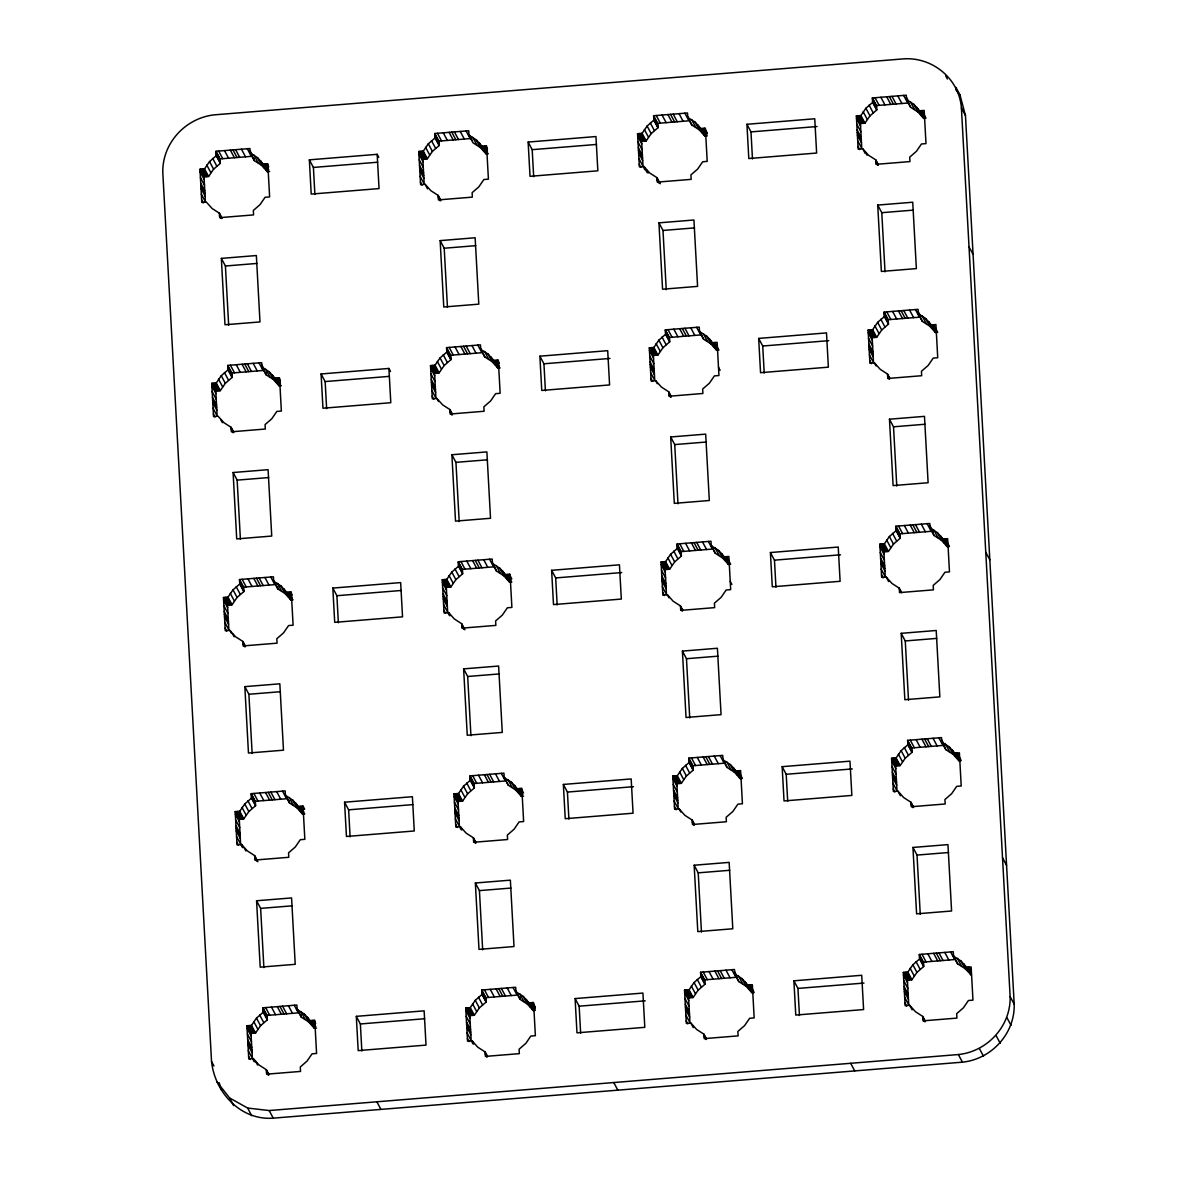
<?xml version="1.0" encoding="UTF-8"?>
<svg xmlns="http://www.w3.org/2000/svg" width="1177" height="1177" viewBox="0 0 1177 1177"><rect width="100%" height="100%" fill="white"/><g stroke="black" fill="none" stroke-linecap="round" stroke-linejoin="round"><path stroke-width="1.5" d="M216.98 1081.928L229.633 1097.994L247.656 1108.057L269.165 1110.544L958.358 1054.548C987.429 1051.561 1010.955 1026.05 1010.131 996.581L961.403 107.946C959.27 78.874 932.567 56.893 903.759 58.85L214.567 114.831C185.51 117.832 161.97 143.344 162.809 172.813L211.536 1061.448C214.788 1092.33 240.638 1120.666 273.241 1118.15L962.433 1062.169C991.49 1059.168 1015.03 1033.656 1014.191 1004.187L965.464 115.552L960.02 95.072L955.959 87.451M221.85 217.789L219.422 213.214L212.11 208.506L206.328 202.076L201.797 202.444L199.972 169.253L204.518 168.885L209.535 161.573L216.259 155.717L216.024 151.274L249.936 148.523L250.171 152.966L254.247 160.572L261.559 165.295L267.326 171.724L269.592 171.533M199.972 169.253L204.033 176.859L208.579 176.491L213.596 169.179L220.334 163.338L220.084 158.895L216.024 151.274M233.605 431.915L231.163 427.354L223.851 422.631L218.069 416.202L213.537 416.57L211.713 383.378L216.259 383.011L221.276 375.698L228 369.858L227.764 365.414L261.677 362.648L261.927 367.092L265.987 374.713L273.299 379.421L279.067 385.85L281.332 385.673M211.713 383.378L215.788 390.999L220.32 390.632L225.337 383.319L232.075 377.464L231.825 373.021L227.764 365.414M440.654 200.016L438.212 195.441L430.9 190.733L425.132 184.303L420.586 184.671L418.762 151.48L423.308 151.112L428.325 143.8L435.063 137.944L434.813 133.501L468.726 130.75L468.976 135.193L473.036 142.8L480.348 147.522L486.116 153.952L488.381 153.76M418.762 151.48L422.837 159.086L427.369 158.718L432.386 151.406L439.124 145.565L438.874 141.122L434.813 133.501M245.346 646.041L242.903 641.48L235.591 636.772L229.809 630.328L225.278 630.695L223.453 597.519L228 597.151L233.017 589.839L239.755 583.983L239.505 579.54L273.417 576.789L273.667 581.232L277.728 588.838L285.04 593.546L290.807 599.99L293.073 599.799M223.453 597.519L227.529 605.125L232.06 604.757L237.077 597.445L243.816 591.59L243.565 587.146L239.505 579.54M452.395 414.142L449.952 409.581L442.64 404.859L436.873 398.429L432.327 398.797L430.502 365.606L435.049 365.238L440.066 357.926L446.804 352.085L446.554 347.642L480.466 344.876L480.716 349.319L484.777 356.94L492.089 361.648L497.856 368.077L500.122 367.901M430.502 365.606L434.578 373.227L439.109 372.859L444.126 365.547L450.865 359.691L450.614 355.248L446.554 347.642M660.253 183.759L657.001 177.668L649.689 172.96L643.922 166.531L639.376 166.899L637.551 133.707L642.098 133.339L647.115 126.027L653.853 120.172L653.603 115.729L687.515 112.977L687.765 117.42L691.826 125.042L699.138 129.75L704.905 136.179L707.186 135.988L703.11 128.381M257.895 861.696L254.644 855.605L247.332 850.897L241.565 844.468L237.018 844.836L235.194 811.644L239.74 811.277L244.757 803.965L251.495 798.109L251.245 793.666L285.158 790.915L285.408 795.358L289.468 802.964L296.781 807.687L302.548 814.116L304.814 813.925M637.551 133.707L641.627 141.314L646.158 140.946L651.175 133.634L657.914 127.793L657.663 123.35L653.603 115.729M235.194 811.644L239.269 819.251L243.801 818.883L248.818 811.571L255.556 805.73L255.306 801.287L251.245 793.666M464.944 629.798L461.693 623.707L454.381 618.999L448.614 612.555L444.067 612.923L442.243 579.746L446.789 579.378L451.806 572.066L458.544 566.211L458.294 561.767L492.207 559.016L492.457 563.459L496.517 571.066L503.83 575.774L509.597 582.218L511.863 582.027M442.243 579.746L446.318 587.352L450.85 586.985L455.867 579.673L462.605 573.817L462.355 569.374L458.294 561.767M671.184 396.369L668.742 391.809L661.43 387.086L655.663 380.657L651.116 381.024L649.307 347.833L653.838 347.465L658.855 340.153L665.593 334.312L665.343 329.869L699.256 327.103L699.506 331.546L703.566 339.167L710.879 343.875L716.646 350.305L718.926 350.128L714.851 342.507M268.827 1074.307L266.385 1069.731L259.072 1065.023L253.305 1058.594L248.759 1058.962L246.935 1025.77L251.481 1025.402L256.498 1018.09L263.236 1012.249L262.986 1007.806L296.898 1005.04L297.148 1009.483L301.209 1017.105L308.521 1021.813L314.288 1028.242L316.554 1028.065M649.307 347.833L653.367 355.454L657.899 355.086L662.916 347.774L669.654 341.918L669.404 337.475L665.343 329.869M246.935 1025.77L251.01 1033.391L255.541 1033.009L260.558 1025.711L267.297 1019.856L267.047 1015.413L262.986 1007.806M878.233 164.471L875.791 159.895L868.479 155.187L862.712 148.758L858.165 149.126L856.356 115.934L860.887 115.567L865.904 108.255L872.643 102.399L872.392 97.956L906.305 95.205L906.555 99.648L910.615 107.269L917.928 111.977L923.695 118.406L925.975 118.215L921.9 110.609M475.876 842.408L473.434 837.833L466.121 833.125L460.354 826.695L455.808 827.063L453.984 793.872L458.53 793.504L463.547 786.192L470.285 780.336L470.035 775.893L503.947 773.142L504.197 777.585L508.258 785.191L515.57 789.914L521.337 796.343L523.618 796.152M856.356 115.934L860.416 123.541L864.948 123.173L869.98 115.861L876.703 110.02L876.468 105.577L872.392 97.956M453.984 793.872L458.059 801.478L462.59 801.11L467.607 793.798L474.346 787.957L474.096 783.514L470.035 775.893M682.925 610.495L680.483 605.934L673.17 601.226L667.403 594.782L662.857 595.165L661.047 561.973L665.579 561.606L670.596 554.293L677.334 548.438L677.084 543.995L710.996 541.243L711.246 545.687L715.307 553.293L722.619 558.001L728.386 564.445L730.667 564.254L726.592 556.647M661.047 561.973L665.108 569.58L669.639 569.212L674.656 561.9L681.395 556.044L681.145 551.601L677.084 543.995M889.974 378.597L887.532 374.036L880.219 369.313L874.452 362.884L869.906 363.252L868.096 330.06L872.628 329.692L877.645 322.38L884.383 316.539L884.133 312.096L918.045 309.345L918.295 313.773L922.356 321.395L929.668 326.103L935.435 332.532L937.716 332.355L933.641 324.734M487.616 1056.534L485.174 1051.958L477.862 1047.25L472.095 1040.821L467.549 1041.189L465.739 1007.998L470.27 1007.63L475.287 1000.318L482.026 994.477L481.776 990.034L515.688 987.268L515.938 991.711L519.999 999.332L527.311 1004.04L533.078 1010.469L535.358 1010.293L531.283 1002.672M868.096 330.06L872.157 337.681L876.688 337.313L881.72 330.001L888.444 324.146L888.208 319.703L884.133 312.096M465.739 1007.998L469.8 1015.619L474.331 1015.236L479.348 1007.939L486.086 1002.083L485.836 997.64L481.776 990.034M694.665 824.636L692.223 820.06L684.911 815.352L679.144 808.923L674.598 809.29L672.788 776.099L677.319 775.731L682.336 768.419L689.075 762.564L688.825 758.12L722.737 755.369L722.987 759.812L727.048 767.419L734.36 772.141L740.127 778.571L742.407 778.38L738.332 770.773M672.788 776.099L676.849 783.705L681.38 783.338L686.397 776.026L693.135 770.185L692.9 765.741L688.825 758.12M901.714 592.722L899.272 588.162L891.96 583.454L886.193 577.01L881.647 577.392L879.837 544.201L884.368 543.833L889.385 536.521L896.124 530.665L895.874 526.222L929.786 523.471L930.036 527.914L934.097 535.52L941.409 540.228L947.191 546.672L949.456 546.481L945.396 538.875M879.837 544.201L883.898 551.807L888.429 551.439L893.461 544.127L900.184 538.272L899.949 533.828L895.874 526.222M706.406 1038.761L703.964 1034.2L696.652 1029.478L690.884 1023.048L686.338 1023.416L684.528 990.225L689.06 989.857L694.077 982.545L700.815 976.704L700.565 972.261L734.477 969.495L734.728 973.938L738.788 981.559L746.1 986.267L751.868 992.697L754.148 992.52L750.073 984.899M684.528 990.225L688.589 997.846L693.121 997.478L698.152 990.166L704.876 984.31L704.64 979.867L700.565 972.261M913.455 806.863L911.013 802.287L903.701 797.579L897.933 791.15L893.387 791.518L891.577 758.326L896.109 757.959L901.126 750.646L907.864 744.791L907.614 740.348L941.526 737.596L941.777 742.04L945.837 749.646L953.149 754.369L958.931 760.798L961.197 760.607L957.136 753M891.577 758.326L895.638 765.933L900.17 765.565L905.201 758.253L911.925 752.412L911.689 747.969L907.614 740.348M925.196 1020.989L922.753 1016.428L915.441 1011.705L909.674 1005.276L905.128 1005.644L903.318 972.452L907.85 972.084L912.866 964.772L919.605 958.931L919.355 954.488L953.267 951.722L953.517 956.165L957.578 963.786L964.89 968.494L971.378 974.865L967.317 967.259M903.318 972.452L907.379 980.073L911.925 979.705L916.942 972.393L923.665 966.538L923.43 962.095L919.355 954.488M220.084 158.895L251.348 156.35L247.288 148.743M438.874 141.122L470.138 138.577L466.077 130.971M657.663 123.35L688.928 120.804L684.867 113.198M876.468 105.577L907.717 103.032L903.656 95.425M377.17 154.319L379.053 188.585L311.214 194.087L309.345 159.837L377.17 154.319L378.788 157.365M528.135 142.064L595.959 136.547L597.842 170.812L530.018 176.315L528.135 142.064L532.195 149.67L533.681 176.712M746.924 124.291L814.749 118.774L816.632 153.039L748.807 158.542L746.924 124.291L750.985 131.898L752.471 158.939M250.171 152.966L257.483 157.674L263.265 164.118L267.797 163.75L269.621 196.927L265.075 197.295L260.058 204.607L253.335 210.462L253.57 214.905L219.658 217.657L219.422 213.214M468.976 135.193L476.288 139.901L482.055 146.345L486.587 145.977L488.411 179.154L483.879 179.522L478.848 186.834L472.124 192.69L472.36 197.133L438.447 199.884L438.212 195.441M687.765 117.42L695.077 122.128L700.845 128.573L705.391 128.205L707.2 161.381L702.669 161.764L697.652 169.061L690.914 174.917L691.164 179.36L657.252 182.111L657.001 177.668M906.555 99.648L913.867 104.356L919.634 110.8L924.18 110.432L925.99 143.609L921.459 143.991L916.442 151.289L909.703 157.144L909.953 161.587L876.041 164.339L875.791 159.895M309.345 159.837L313.406 167.443L377.655 162.22M532.195 149.67L596.459 144.447M750.985 131.898L817.029 126.527M221.35 258.396L256.351 255.541L259.985 321.924L224.984 324.764L221.35 258.396L225.41 266.002L228.662 325.205M440.139 240.623L475.14 237.769L478.789 304.152L443.773 306.991L440.139 240.623L444.2 248.229L447.451 307.432M658.929 222.85L693.93 219.996L697.578 286.379L662.563 289.218L658.929 222.85L662.989 230.457L666.241 289.66M877.718 205.078L912.734 202.223L916.368 268.606L881.367 271.446L877.718 205.078L881.779 212.684L885.03 271.887M225.41 266.002L256.91 263.442M444.2 248.229L475.714 245.669M662.989 230.457L694.504 227.897M881.779 212.684L913.293 210.124M231.825 373.021L263.089 370.475L259.028 362.869M450.614 355.248L481.879 352.703L477.818 345.096M669.404 337.475L700.668 334.93L696.607 327.324M888.208 319.703L919.472 317.172L915.397 309.551M388.91 368.445L390.793 402.711L322.969 408.228L321.086 373.962L388.91 368.445L390.529 371.491M539.875 356.19L607.7 350.672L609.583 384.938L541.758 390.455L539.875 356.19L543.936 363.796L545.422 390.852M758.665 338.417L826.489 332.9L828.373 367.165L760.548 372.682L758.665 338.417L762.725 346.023L764.211 373.08M261.927 367.092L269.224 371.814L275.006 378.244L279.537 377.876L281.362 411.067L276.83 411.435L271.799 418.747L265.075 424.588L265.311 429.031L231.398 431.797L231.163 427.354M480.716 349.319L488.028 354.042L493.796 360.471L498.327 360.103L500.151 393.295L495.62 393.662L490.603 400.974L483.865 406.815L484.1 411.259L450.188 414.024L449.952 409.581M699.506 331.546L706.818 336.269L712.585 342.698L717.131 342.33L718.941 375.522L714.41 375.89L709.393 383.202L702.654 389.043L702.904 393.486L668.992 396.252L668.742 391.809M918.295 313.773L925.608 318.496L931.375 324.926L935.921 324.558L937.731 357.749L933.199 358.117L928.182 365.429L921.444 371.27L921.694 375.713L887.782 378.479L887.532 374.036M321.086 373.962L325.146 381.569L389.41 376.36M543.936 363.796L609.98 358.441M762.725 346.023L828.77 340.668M233.09 472.521L268.091 469.682L271.74 536.05L236.724 538.904L233.09 472.521L237.151 480.128L240.402 539.331M451.88 454.749L486.881 451.909L490.529 518.277L455.514 521.131L451.88 454.749L455.94 462.355L459.192 521.558M670.669 436.976L705.67 434.136L709.319 500.505L674.303 503.359L670.669 436.976L674.73 444.582L677.981 503.785M889.459 419.203L924.475 416.364L928.109 482.732L893.108 485.586L889.459 419.203L893.52 426.81L896.771 486.013M237.151 480.128L268.65 477.568M455.94 462.355L487.455 459.795M674.73 444.582L706.244 442.022M893.52 426.81L925.034 424.25M243.565 587.146L274.829 584.616L270.769 576.995M462.355 569.374L493.619 566.843L489.558 559.222M681.145 551.601L712.409 549.07L708.348 541.449M899.949 533.828L931.213 531.298L927.138 523.677M332.826 588.088L400.651 582.586L402.534 616.836L334.709 622.353L332.826 588.088L336.887 595.709L338.373 622.751M551.616 570.315L619.44 564.813L621.324 599.064L553.499 604.581L551.616 570.315L555.676 577.936L557.162 604.978M770.405 552.543L838.23 547.04L840.113 581.291L772.289 586.808L770.405 552.543L774.466 560.164L775.952 587.205M273.667 581.232L280.965 585.94L286.747 592.369L291.278 592.002L293.102 625.193L288.571 625.561L283.539 632.873L276.816 638.728L277.051 643.172L243.139 645.923L242.903 641.48M492.457 563.459L499.769 568.167L505.536 574.597L510.068 574.229L511.892 607.42L507.361 607.788L502.344 615.1L495.605 620.956L495.855 625.399L461.928 628.15L461.693 623.707M711.246 545.687L718.558 550.395L724.326 556.824L728.872 556.456L730.682 589.648L726.15 590.015L721.133 597.327L714.395 603.183L714.645 607.626L680.733 610.377L680.483 605.934M930.036 527.914L937.348 532.622L943.115 539.051L947.662 538.683L949.471 571.875L944.94 572.243L939.923 579.555L933.184 585.41L933.435 589.854L899.522 592.605L899.272 588.162M336.887 595.709L401.151 590.486M555.676 577.936L621.721 572.566M774.466 560.164L840.51 554.794M244.831 686.647L279.832 683.808L283.48 750.19L248.465 753.03L244.831 686.647L248.891 694.268L252.143 753.471M463.62 668.874L498.621 666.035L502.27 732.418L467.254 735.257L463.62 668.874L467.681 676.495L470.932 735.699M682.41 651.102L717.411 648.262L721.06 714.645L686.044 717.484L682.41 651.102L686.471 658.723L689.722 717.926M901.199 633.329L936.215 630.489L939.849 696.872L904.848 699.712L901.199 633.329L905.26 640.95L908.512 700.153M248.891 694.268L280.406 691.708M467.681 676.495L499.195 673.935M686.471 658.723L717.985 656.163M905.26 640.95L936.774 638.39M255.306 801.287L286.57 798.742L282.509 791.135M474.096 783.514L505.36 780.969L501.299 773.363M692.9 765.741L724.149 763.196L720.089 755.59M911.689 747.969L942.954 745.424L938.878 737.817M344.567 802.214L412.391 796.711L414.275 830.977L346.45 836.479L344.567 802.214L348.627 809.835L350.113 836.876M563.356 784.441L631.181 778.939L633.064 813.204L565.24 818.706L563.356 784.441L567.417 792.062L568.903 819.104M782.146 766.683L849.971 761.166L851.854 795.431L784.029 800.934L782.146 766.683L786.207 774.289L787.693 801.331M285.408 795.358L292.72 800.066L298.487 806.495L303.019 806.127L304.652 809.173M504.197 777.585L511.509 782.293L517.277 788.722L521.823 788.355L523.633 821.546L519.101 821.914L514.084 829.226L507.346 835.082L507.596 839.525L473.684 842.276L473.434 837.833M722.987 759.812L730.299 764.52L736.066 770.95L740.613 770.582L742.422 803.773L737.891 804.141L732.874 811.453L726.135 817.309L726.386 821.752L692.473 824.503L692.223 820.06M941.777 742.04L949.089 746.748L954.856 753.177L959.402 752.809L961.212 786.001L956.68 786.368L951.663 793.681L944.925 799.536L945.175 803.979L911.263 806.731L911.013 802.287M348.627 809.835L412.892 804.612M567.417 792.062L633.461 786.692M786.207 774.289L852.251 768.919M256.571 900.773L291.572 897.933L295.221 964.316L260.205 967.156L256.571 900.773L260.632 908.394L263.883 967.597M475.361 883L510.362 880.161L514.011 946.543L478.995 949.383L475.361 883L479.422 890.621L482.673 949.824M694.15 865.227L729.152 862.388L732.8 928.771L697.799 931.61L694.15 865.227L698.211 872.848L701.463 932.052M912.94 847.455L947.956 844.615L951.59 910.998L916.589 913.838L912.94 847.455L917.015 855.076L920.252 914.279M260.632 908.394L292.146 905.834M479.422 890.621L510.936 888.061M698.211 872.848L729.725 870.289M917.015 855.076L948.515 852.516M267.047 1015.413L298.311 1012.867L294.25 1005.261M485.836 997.64L517.1 995.095L513.04 987.488M704.64 979.867L735.905 977.322L731.829 969.716M923.43 962.095L954.694 959.549L950.619 951.943M356.307 1016.354L424.132 1010.837L426.015 1045.102L358.191 1050.605L356.307 1016.354L360.368 1023.961L361.854 1051.017M575.097 998.582L642.922 993.064L644.805 1027.33L576.98 1032.832L575.097 998.582L579.158 1006.188L580.644 1033.244M793.886 980.809L861.711 975.292L863.594 1009.557L795.77 1015.06L793.886 980.809L797.947 988.415L799.433 1015.471M297.148 1009.483L304.46 1014.191L310.228 1020.636L314.759 1020.268L316.584 1053.459L312.052 1053.827L307.02 1061.139L300.297 1066.98L300.532 1071.423L266.62 1074.174L266.385 1069.731M515.938 991.711L523.25 996.419L529.017 1002.863L533.564 1002.495L535.373 1035.686L530.842 1036.054L525.825 1043.366L519.086 1049.207L519.337 1053.65L485.424 1056.402L485.174 1051.958M734.728 973.938L742.04 978.646L747.807 985.09L752.353 984.722L754.163 1017.914L749.631 1018.282L744.614 1025.594L737.876 1031.435L738.126 1035.878L704.214 1038.629L703.964 1034.2M953.517 956.165L960.829 960.873L966.597 967.317L971.143 966.95L972.967 1000.141L968.421 1000.509L963.404 1007.821L956.666 1013.662L956.916 1018.105L923.003 1020.856L922.753 1016.428M360.368 1023.961L424.632 1018.738M579.158 1006.188L645.202 1000.833M797.947 988.415L863.992 983.06M955.798 89.717L960.02 95.072M945.734 75.961L947.367 79.006M961.403 107.946L965.464 115.552M920.34 110.741L924.416 118.347M919.634 110.8L923.695 118.406M916.971 107.387L921.032 114.993M913.867 104.356L917.928 111.977M910.38 101.766L914.441 109.387M906.437 97.426L908.056 100.472M906.511 98.956L910.615 107.269M897.83 95.896L901.891 103.502M892.004 96.367L896.065 103.988M889.356 96.588L893.417 104.194M969.009 246.787L973.07 254.409M886.708 96.794L890.768 104.415M880.882 97.279L884.942 104.885M875.041 97.75L879.116 105.356M872.437 98.662L876.497 106.268M872.525 100.177L876.585 107.798M872.598 101.708L876.674 109.329M872.643 102.399L876.703 110.02M869.082 105.121L873.143 112.742M865.904 108.255L869.98 115.861M863.168 111.756L867.228 119.363M860.887 115.567L864.948 123.173M860.181 115.626L864.242 123.232M858.621 115.743L862.682 123.364M857.062 115.876L861.123 123.482M856.488 118.524L860.564 126.145M856.812 124.232L860.873 131.839M875.835 160.602L878.263 165.163M875.909 162.117L877.542 165.163M857.121 129.941L861.181 137.547M857.253 132.53L861.329 140.137M857.4 135.12L861.461 142.741M865.375 152.171L867.008 155.217M862.712 148.758L865.154 153.319M857.709 140.828L861.785 148.434L860.416 123.541M858.033 146.536L859.651 149.582M932.081 324.867L936.156 332.473M931.375 324.926L935.435 332.532M928.712 321.512L932.772 329.119M925.608 318.496L929.668 326.103M922.121 315.907L926.181 323.513M918.178 311.552L919.796 314.597M918.251 313.082L922.356 321.395M909.571 310.022L913.632 317.643M903.745 310.493L907.805 318.114M901.096 310.713L905.157 318.334M898.448 310.934L902.509 318.54M892.622 311.405L896.683 319.011M886.781 311.876L890.857 319.482M884.177 312.788L888.238 320.394M884.265 314.318L888.326 321.924M884.339 315.833L888.414 323.454M884.383 316.539L888.444 324.146M880.823 319.261L884.883 326.868M877.645 322.38L881.72 330.001M874.908 325.882L878.969 333.488M872.628 329.692L876.688 337.313M871.922 329.751L875.982 337.372M870.362 329.884L874.423 337.49M868.803 330.001L872.863 337.622M985.767 552.263L989.828 559.869M868.229 332.664L872.304 340.271M868.552 338.358L872.613 345.979M887.576 374.727L889.194 377.773M887.649 376.257L889.282 379.303M868.861 344.067L872.922 351.673M869.009 346.656L873.069 354.277M869.141 349.26L873.202 356.866M874.452 362.884L876.071 365.929M869.45 354.954L873.525 362.575L872.157 337.681M869.774 360.662L871.392 363.708M943.822 538.992L947.897 546.614M943.115 539.051L947.191 546.672M940.452 535.638L944.513 543.259M937.348 532.622L941.409 540.228M933.861 530.033L937.922 537.639M929.918 525.692L933.17 531.783M929.992 527.222L934.097 535.52M921.311 524.162L925.372 531.769M704.67 128.249L707.112 132.824M705.523 130.794L707.156 133.84M915.485 524.633L919.546 532.239M701.551 128.514L705.611 136.12M912.837 524.839L916.898 532.46M700.845 128.573L704.905 136.179M698.167 125.159L702.242 132.766M695.077 122.128L699.138 129.75M910.189 525.06L914.249 532.666M691.59 119.539L695.651 127.16M687.721 116.729L691.826 125.042M904.363 525.53L908.423 533.152M679.041 113.669L683.101 121.275M898.522 526.001L902.597 533.622M895.918 526.913L899.978 534.535M896.006 528.444L900.067 536.05M896.08 529.974L900.155 537.58M896.124 530.665L900.184 538.272M673.215 114.14L677.275 121.761M670.566 114.36L674.627 121.967M892.563 533.387L896.624 540.993M667.918 114.566L671.979 122.187M889.385 536.521L893.461 544.127M662.077 115.052L666.153 122.658M886.649 540.008L890.709 547.629M656.251 115.523L660.312 123.129M884.368 543.833L888.429 551.439M883.662 543.877L887.723 551.498M882.103 544.009L886.163 551.616M653.647 116.435L657.708 124.041M653.721 117.95L657.796 125.571M653.809 119.48L657.869 127.101M880.543 544.142L884.604 551.748M653.853 120.172L657.914 127.793M879.969 546.79L884.045 554.396M880.293 552.499L884.354 560.105M650.293 122.894L654.353 130.515M899.316 588.853L900.935 591.899M880.602 558.192L884.663 565.813M880.749 560.796L884.81 568.403M880.882 563.386L884.942 570.992M647.115 126.027L651.175 133.634M886.193 577.01L888.635 581.585M881.19 569.094L885.266 576.701L883.898 551.807M644.378 129.529L648.439 137.135M881.514 574.788L883.133 577.833M642.098 133.339L646.158 140.946M641.391 133.398L645.452 141.005M639.832 133.516L643.893 141.137M638.272 133.648L642.333 141.255M637.699 136.297L641.759 143.918M638.008 142.005L642.083 149.611M657.046 178.374L659.473 182.935M657.119 179.89L658.752 182.935M638.331 147.714L642.392 155.32M638.464 150.303L642.539 157.909M638.611 152.892L642.671 160.513M646.585 169.944L648.218 172.99M643.922 166.531L647.173 172.622M638.92 158.601L642.995 166.207L641.627 141.314M643.201 166.59L644.834 169.635M955.562 753.133L959.638 760.739M954.856 753.177L958.931 760.798M952.193 749.764L956.254 757.385M639.243 164.309L640.862 167.355M949.089 746.748L953.149 754.369M945.602 744.158L949.662 751.779M941.659 739.818L944.91 745.909M941.732 741.348L945.837 749.646M1002.51 857.724L1006.57 865.345M933.052 738.288L937.113 745.894M927.226 738.759L931.287 746.365M713.291 342.639L717.367 350.246M924.578 738.979L928.638 746.586M712.585 342.698L716.646 350.305M709.922 339.285L713.983 346.891M706.818 336.269L710.879 343.875M921.929 739.185L925.99 746.807M703.331 333.68L707.392 341.286M699.462 330.855L703.566 339.167M718.485 367.224L720.118 370.269M916.103 739.671L920.164 747.277M690.781 327.795L694.842 335.416M910.262 740.142L914.338 747.748M907.658 741.054L911.719 748.66M907.747 742.569L911.807 750.19M907.82 744.099L911.895 751.706M907.864 744.791L911.925 752.412M684.955 328.265L689.016 335.886M682.307 328.486L686.368 336.092M904.304 747.513L908.364 755.134M679.659 328.707L683.719 336.313M901.126 750.646L905.201 758.253M673.818 329.177L677.893 336.784M898.389 754.148L902.45 761.754M667.992 329.648L672.067 337.255M896.109 757.959L900.17 765.565M895.403 758.017L899.463 765.624M665.388 330.56L669.448 338.167M893.843 758.135L897.904 765.756M665.461 332.091L669.536 339.697M665.549 333.606L669.61 341.227M892.284 758.268L896.344 765.874M665.593 334.312L669.654 341.918M891.71 760.916L895.785 768.537M892.034 766.624L896.094 774.231M911.057 802.979L913.499 807.554M662.033 337.034L666.094 344.64M911.145 804.509L912.763 807.554M892.343 772.333L896.403 779.939M892.49 774.922L896.55 782.528M1010.131 996.581L1014.191 1004.187M892.622 777.511L896.697 785.118M658.855 340.153L662.916 347.774M897.933 791.15L900.376 795.711M892.946 783.22L897.006 790.826L895.638 765.933M656.119 343.655L660.179 351.261M893.255 788.928L894.873 791.974M653.838 347.465L657.899 355.086M653.132 347.524L657.193 355.145M651.572 347.656L655.633 355.263M650.013 347.774L654.074 355.395M1006.968 1017.767L1011.028 1025.373M649.439 350.437L653.5 358.043M649.748 356.131L653.823 363.752M668.786 392.5L671.214 397.061M668.86 394.03L670.493 397.076M650.072 361.839L654.132 369.446M650.204 364.429L654.28 372.05M650.351 367.033L654.412 374.639M655.663 380.657L657.281 383.702M968.877 967.126L971.305 971.702M650.66 372.726L654.736 380.348L653.367 355.454M966.597 967.317L970.672 974.924M963.934 963.904L967.994 971.511M650.984 378.435L652.602 381.48M960.829 960.873L964.89 968.494M957.342 958.284L961.403 965.905M953.473 955.474L957.578 963.786M996.183 1035.731L1000.244 1043.337M944.793 952.414L948.853 960.035M938.966 952.884L943.027 960.506M725.032 556.765L729.107 564.386M936.318 953.105L940.379 960.712M724.326 556.824L728.386 564.445M721.663 553.411L725.723 561.032M718.558 550.395L722.619 558.001M933.67 953.326L937.731 960.932M715.072 547.805L719.132 555.412M711.202 544.995L715.307 553.293M730.226 581.35L731.859 584.395M979.426 1048.619L983.486 1056.225M927.844 953.797L931.904 961.403M702.522 541.935L706.583 549.541M922.018 954.267L926.078 961.874M919.399 955.18L923.459 962.786M919.487 956.71L923.548 964.316M485.88 146.022L487.513 149.067M919.561 958.225L923.636 965.846M919.605 958.931L923.665 966.538M696.696 542.406L700.756 550.012M484.321 146.154L487.572 152.245M482.761 146.286L486.822 153.893M694.047 542.612L698.108 550.233M482.055 146.345L486.116 153.952M479.377 142.932L483.453 150.538M916.044 961.638L920.105 969.259M476.288 139.901L480.348 147.522M691.399 542.832L695.46 550.439M472.801 137.312L476.862 144.933M912.866 964.772L916.942 972.393M468.932 134.502L472.183 140.593M685.558 543.303L689.634 550.924M958.358 1054.548L962.433 1062.169M910.13 968.274L914.191 975.88M460.251 131.441L464.312 139.048M679.732 543.774L683.808 551.395M907.85 972.084L911.925 979.705M907.143 972.143L911.204 979.75M677.128 544.686L681.189 552.307M905.584 972.276L909.644 979.882M677.216 546.216L681.277 553.823M677.29 547.746L681.351 555.353M904.024 972.393L908.085 980.014M677.334 548.438L681.395 556.044M454.425 131.912L458.486 139.533M903.45 975.042L907.526 982.663M451.777 132.133L455.837 139.739M903.774 980.75L907.835 988.371M922.797 1017.119L925.24 1021.68M673.774 551.16L677.834 558.766M922.886 1018.635L924.504 1021.68M449.114 132.339L453.189 139.96M904.083 986.458L908.144 994.065M904.23 989.048L908.291 996.669M904.363 991.637L908.438 999.258M670.596 554.293L674.656 561.9M909.674 1005.276L912.116 1009.837M443.288 132.824L447.363 140.431M904.686 997.346L908.747 1004.967L907.379 980.073M667.859 557.78L671.92 565.401M904.995 1003.054L906.614 1006.1M437.461 133.295L441.522 140.902M665.579 561.606L669.639 569.212M664.873 561.65L668.933 569.271M434.857 134.207L438.918 141.814M663.313 561.782L667.374 569.388M434.931 135.723L439.006 143.344M435.019 137.253L439.08 144.874M661.754 561.915L665.814 569.521M435.063 137.944L439.124 145.565M661.18 564.563L665.24 572.169M661.489 570.271L665.564 577.878M680.527 606.626L682.145 609.671M431.503 140.666L435.564 148.287M680.6 608.156L682.233 611.201M661.812 575.965L665.873 583.586M661.945 578.569L666.02 586.175M662.092 581.158L666.153 588.765M428.325 143.8L432.386 151.406M667.403 594.782L669.022 597.828M662.401 586.867L666.476 594.473L665.108 569.58M425.574 147.302L429.649 154.908M662.725 592.561L664.343 595.606M423.308 151.112L427.369 158.718M422.602 151.171L426.662 158.777M421.042 151.289L425.103 158.91M419.483 151.421L423.543 159.027M418.909 154.069L422.97 161.69M419.218 159.778L423.293 167.384M438.241 196.132L440.684 200.708M438.33 197.662L439.963 200.708M419.542 165.486L423.602 173.093M419.674 168.076L423.735 175.682M419.821 170.665L423.882 178.286M425.132 184.303L427.56 188.864M420.13 176.373L424.191 183.98L422.837 159.086M736.773 770.906L740.848 778.512M736.066 770.95L740.127 778.571M733.403 767.536L737.464 775.157M420.439 182.082L422.072 185.127M730.299 764.52L734.36 772.141M726.812 761.931L730.873 769.552M722.943 759.121L727.048 767.419M714.262 756.061L718.323 763.667M497.621 360.162L499.254 363.207M708.436 756.531L712.497 764.138M496.061 360.28L499.313 366.371M494.502 360.412L498.562 368.018M705.788 756.752L709.849 764.359M493.796 360.471L497.856 368.077M491.118 357.058L495.193 364.664M488.028 354.042L492.089 361.648M703.14 756.958L707.2 764.579M484.541 351.452L488.602 359.059M480.672 348.627L484.777 356.94M697.314 757.444L701.374 765.05M471.992 345.567L476.052 353.188M691.473 757.914L695.548 765.521M688.869 758.812L692.929 766.433M688.957 760.342L693.018 767.963M850.677 1063.302L854.737 1070.908M689.031 761.872L693.091 769.478M689.075 762.564L693.135 770.185M466.166 346.038L470.226 353.659M463.517 346.259L467.578 353.865M685.514 765.285L689.575 772.906M460.854 346.479L464.93 354.086M682.336 768.419L686.397 776.026M455.028 346.95L459.104 354.557M679.6 771.921L683.66 779.527M449.202 347.421L453.263 355.027M677.319 775.731L681.38 783.338M676.613 775.79L680.674 783.396M446.598 348.333L450.659 355.94M675.054 775.908L679.114 783.529M446.672 349.863L450.747 357.47M446.76 351.379L450.82 359M673.494 776.04L677.555 783.647M446.804 352.085L450.865 359.691M672.92 778.688L676.996 786.31M673.244 784.397L677.305 792.003M692.267 820.752L693.886 823.797M443.243 354.807L447.304 362.413M692.341 822.282L693.974 825.327M673.553 790.105L677.614 797.712M673.685 792.695L677.761 800.301M673.832 795.284L677.893 802.891M440.066 357.926L444.126 365.547M679.144 808.923L680.762 811.968M674.141 800.993L678.217 808.599L676.849 783.705M437.329 361.427L441.39 369.034M674.465 806.701L676.084 809.747M435.049 365.238L439.109 372.859M434.342 365.297L438.403 372.918M432.783 365.429L436.844 373.035M431.223 365.547L435.284 373.168M430.65 368.21L434.71 375.816M430.959 373.903L435.034 381.525M449.982 410.273L452.424 414.834M450.07 411.803L451.703 414.848M431.282 379.612L435.343 387.218M431.415 382.201L435.475 389.822M431.562 384.791L435.622 392.412M436.873 398.429L438.491 401.475M431.871 390.499L435.931 398.12L434.578 373.227M748.513 985.031L752.589 992.638M747.807 985.09L751.868 992.697M745.144 981.677L749.205 989.283M432.18 396.208L433.813 399.253M742.04 978.646L746.1 986.267M738.553 976.057L742.613 983.678M734.61 971.716L736.228 974.762M734.683 973.247L738.788 981.559M726.003 970.186L730.064 977.807M509.361 574.288L511.804 578.849M720.177 970.657L724.238 978.278M507.802 574.42L511.053 580.511M506.242 574.538L510.303 582.159M717.529 970.878L721.589 978.484M505.536 574.597L509.597 582.218M502.859 571.183L506.934 578.804M499.769 568.167L503.83 575.774M714.88 971.099L718.941 978.705M496.282 565.578L500.343 573.184M492.413 562.768L496.517 571.066M709.054 971.569L713.115 979.176M483.732 559.708L487.793 567.314M703.213 972.04L707.289 979.647M700.609 972.952L704.67 980.559M700.698 974.482L704.758 982.089M267.091 163.794L268.724 166.84M700.771 975.998L704.846 983.619M700.815 976.704L704.876 984.31M477.906 560.178L481.967 567.785M265.531 163.927L268.783 170.018M263.972 164.059L268.032 171.665M475.258 560.384L479.319 568.005M263.265 164.118L267.326 171.724M260.588 160.705L264.648 168.311M697.255 979.411L701.315 987.032M257.483 157.674L261.559 165.295M472.61 560.605L476.67 568.211M253.997 155.084L258.072 162.706M250.054 150.744L251.687 153.79M694.077 982.545L698.152 990.166M250.142 152.274L254.203 159.881M466.769 561.076L470.844 568.697M691.34 986.046L695.401 993.653M241.462 149.214L245.522 156.821M460.943 561.547L465.003 569.168M689.06 989.857L693.121 997.478M688.354 989.916L692.414 997.522M458.339 562.459L462.399 570.08M686.794 990.048L690.855 997.655M458.412 563.989L462.487 571.595M458.5 565.519L462.561 573.125M685.235 990.166L689.295 997.787M458.544 566.211L462.605 573.817M235.621 149.685L239.696 157.306M684.661 992.814L688.736 1000.435M232.972 149.906L237.048 157.512M684.985 998.523L689.045 1006.144M704.008 1034.892L706.435 1039.453M454.984 568.932L459.045 576.539M704.081 1036.407L705.714 1039.453M230.324 150.112L234.4 157.733M685.294 1004.231L689.354 1011.837M685.426 1006.821L689.501 1014.442M685.573 1009.41L689.634 1017.031M451.806 572.066L455.867 579.673M690.884 1023.048L693.327 1027.609M224.498 150.597L228.559 158.204M685.882 1015.118L689.957 1022.739L688.589 997.846M449.07 575.553L453.13 583.174M686.206 1020.827L687.824 1023.872M218.672 151.068L222.733 158.674M446.789 579.378L450.85 586.985M446.083 579.422L450.144 587.043M216.053 151.98L220.128 159.586M444.523 579.555L448.584 587.161M216.141 153.496L220.202 161.117M216.23 155.026L220.29 162.647M442.964 579.687L447.025 587.294M216.259 155.717L220.334 163.338M442.39 582.335L446.451 589.942M442.699 588.044L446.774 595.65M461.737 624.398L464.165 628.974M212.699 158.439L216.774 166.06M461.811 625.929L463.444 628.974M443.023 593.738L447.083 601.359M443.155 596.342L447.231 603.948M209.535 161.573L213.596 169.179M443.302 598.931L447.363 606.538M448.614 612.555L450.232 615.6M443.611 604.64L447.672 612.246L446.318 587.352M447.893 612.614L449.526 615.659M206.784 165.074L210.86 172.681M443.92 610.333L445.553 613.379M204.518 168.885L208.579 176.491M203.812 168.944L207.873 176.55M202.238 169.061L206.313 176.682M200.679 169.194L204.754 176.8M200.119 171.842L204.18 179.463M200.428 177.55L204.489 185.157M219.452 213.905L221.894 218.481M219.54 215.435L221.158 218.481M200.737 183.259L204.813 190.865M200.884 185.848L204.945 193.455M201.032 188.438L205.092 196.059M521.102 788.413L523.544 792.989M519.543 788.546L522.794 794.637M201.341 194.146L205.401 201.753L204.033 176.859M517.983 788.678L522.044 796.285M517.277 788.722L521.337 796.343M514.599 785.309L518.674 792.93M201.65 199.855L203.283 202.9M511.509 782.293L515.57 789.914M508.023 779.704L512.083 787.31M504.153 776.894L508.258 785.191M495.473 773.833L499.534 781.44M278.831 377.935L280.464 380.98M489.647 774.304L493.707 781.911M277.272 378.052L280.523 384.143M275.712 378.185L279.773 385.791M486.998 774.525L491.059 782.131M275.006 378.244L279.067 385.85M272.328 374.83L276.389 382.437M269.224 371.814L273.299 379.421M484.35 774.731L488.411 782.352M265.752 369.225L269.813 376.831M261.794 364.87L263.427 367.915M261.882 366.4L265.943 374.021M478.509 775.202L482.585 782.823M253.202 363.34L257.263 370.961M472.683 775.687L476.744 783.293M470.079 776.585L474.14 784.206M470.153 778.115L474.228 785.736M470.241 779.645L474.302 787.251M470.285 780.336L474.346 787.957M247.376 363.811L251.437 371.432M244.713 364.031L248.788 371.638M466.725 783.058L470.785 790.679M242.065 364.252L246.14 371.858M463.547 786.192L467.607 793.798M236.239 364.723L240.299 372.329M460.81 789.693L464.871 797.3M613.761 1082.546L617.837 1090.152M230.412 365.194L234.473 372.8M458.53 793.504L462.59 801.11M457.824 793.563L461.884 801.169M456.264 793.681L460.325 801.302M227.808 366.106L231.869 373.712M227.882 367.636L231.943 375.242M227.97 369.151L232.031 376.772M454.705 793.813L458.765 801.419M228 369.858L232.075 377.464M454.131 796.461L458.191 804.082M454.44 802.17L458.515 809.776M473.478 838.524L475.905 843.1M224.454 372.579L228.515 380.186M473.551 840.054L475.184 843.1M454.763 807.878L458.824 815.484M454.896 810.467L458.971 818.074M221.276 375.698L225.337 383.319M455.043 813.057L459.104 820.663M460.354 826.695L461.972 829.741M455.352 818.765L459.413 826.372L458.059 801.478M459.633 826.754L461.266 829.8M218.525 379.2L222.6 386.806M455.676 824.474L457.294 827.505M216.259 383.011L220.32 390.632M215.553 383.069L219.613 390.69M213.993 383.202L218.054 390.808M212.419 383.319L216.494 390.941M211.86 385.982L215.921 393.589M212.169 391.676L216.23 399.297M231.192 428.045L233.635 432.606M231.28 429.576L232.914 432.621M212.478 397.385L216.553 404.991M212.625 399.974L216.686 407.595M212.772 402.563L216.833 410.185M532.843 1002.554L535.285 1007.115M533.696 1005.084L535.329 1008.13M220.746 419.615L222.379 422.661M213.081 408.272L217.142 415.893L215.788 390.999M529.724 1002.804L533.799 1010.41M529.017 1002.863L533.078 1010.469M526.34 999.45L530.415 1007.056M213.39 413.98L215.023 417.026M523.25 996.419L527.311 1004.04M519.763 993.829L523.824 1001.45M515.894 991.019L519.954 998.626M507.213 987.959L511.274 995.58M290.572 592.06L292.205 595.106M501.387 988.43L505.448 996.051M289.012 592.193L292.264 598.284M287.453 592.311L291.513 599.932M498.739 988.651L502.8 996.257M286.747 592.369L290.807 599.99M284.069 588.956L288.144 596.577M280.965 585.94L285.04 593.546M496.091 988.871L500.151 996.478M277.492 583.351L281.553 590.957M273.623 580.541L277.684 588.147M490.25 989.342L494.325 996.948M264.943 577.48L269.003 585.087M484.424 989.813L488.499 997.419M481.82 990.725L485.88 998.331M481.893 992.255L485.969 999.861M481.982 993.771L486.042 1001.392M482.026 994.477L486.086 1002.083M259.117 577.951L263.177 585.558M256.454 578.157L260.529 585.778M478.465 997.184L482.526 1004.805M253.805 578.378L257.881 585.984M475.287 1000.318L479.348 1007.939M247.979 578.849L252.04 586.47M472.551 1003.819L476.611 1011.426M242.153 579.319L246.214 586.94M470.27 1007.63L474.331 1015.236M469.564 1007.689L473.625 1015.295M468.005 1007.821L472.065 1015.427M239.549 580.232L243.61 587.853M239.622 581.762L243.683 589.368M239.711 583.292L243.771 590.898M466.445 1007.939L470.506 1015.56M239.755 583.983L243.816 591.59M465.871 1010.587L469.932 1018.208M466.18 1016.295L470.256 1023.916M485.218 1052.665L486.837 1055.71M236.194 586.705L240.255 594.311M485.292 1054.18L486.925 1057.226M466.504 1022.004L470.565 1029.61M466.636 1024.593L470.712 1032.214M466.783 1027.183L470.844 1034.804M233.017 589.839L237.077 597.445M472.095 1040.821L473.713 1043.867M467.092 1032.891L471.168 1040.497L469.8 1015.619M471.388 1040.88L473.007 1043.925M230.265 593.326L234.341 600.947M467.416 1038.6L469.034 1041.645M228 597.151L232.06 604.757M227.293 597.195L231.354 604.816M225.734 597.327L229.795 604.934M224.16 597.46L228.235 605.066M223.601 600.108L227.661 607.715M223.91 605.817L227.97 613.423M242.933 642.171L245.375 646.732M243.021 643.701L244.654 646.747M224.219 611.51L228.294 619.131M224.366 614.114L228.426 621.721M224.513 616.704L228.573 624.31M232.487 633.741L234.12 636.786M229.809 630.328L231.442 633.373M224.822 622.412L228.882 630.019L227.529 605.125M225.131 628.106L226.764 631.152M302.312 806.186L303.946 809.232M300.753 806.319L304.004 812.41M299.193 806.451L303.254 814.057M298.487 806.495L302.548 814.116M295.81 803.082L299.885 810.703M292.72 800.066L296.781 807.687M289.233 797.476L293.294 805.083M285.364 794.666L289.424 802.273M276.683 791.606L280.744 799.212M270.857 792.077L274.918 799.683M268.209 792.298L272.27 799.904M265.546 792.504L269.621 800.125M259.72 792.974L263.795 800.595M253.894 793.46L257.954 801.066M251.29 794.357L255.35 801.978M251.363 795.887L255.438 803.508M251.451 797.418L255.512 805.024M251.495 798.109L255.556 805.73M247.935 800.831L251.996 808.437M244.757 803.965L248.818 811.571M242.006 807.451L246.081 815.072M239.74 811.277L243.801 818.883M239.034 811.336L243.095 818.942M237.474 811.453L241.535 819.074M235.915 811.586L239.976 819.192M235.341 814.234L239.402 821.84M235.65 819.942L239.725 827.549M254.673 856.297L257.116 860.873M254.762 857.827L256.395 860.873M235.974 825.651L240.034 833.257M236.106 828.24L240.167 835.847M236.253 830.83L240.314 838.436M244.227 847.881L245.861 850.927M241.565 844.468L243.183 847.514M236.562 836.538L240.623 844.144L239.269 819.251M240.844 844.527L242.477 847.572M376.861 1101.79L380.921 1109.396M236.871 842.246L238.504 845.277M314.053 1020.327L315.686 1023.372M312.493 1020.444L315.745 1026.535M310.934 1020.577L314.995 1028.183M310.228 1020.636L314.288 1028.242M307.55 1017.222L311.625 1024.829M304.46 1014.191L308.521 1021.813M300.974 1011.602L305.034 1019.223M297.104 1008.792L301.165 1016.398M288.424 1005.732L292.485 1013.353M282.598 1006.203L286.658 1013.824M279.949 1006.423L284.01 1014.03M277.286 1006.644L281.362 1014.25M271.46 1007.115L275.536 1014.721M265.634 1007.586L269.695 1015.192M263.03 1008.498L267.091 1016.104M263.104 1010.028L267.179 1017.634M263.192 1011.543L267.253 1019.164M263.236 1012.249L267.297 1019.856M259.676 1014.957L263.736 1022.578M256.498 1018.09L260.558 1025.711M253.761 1021.592L257.822 1029.198M251.481 1025.402L255.541 1033.009M250.775 1025.461L254.835 1033.068M249.215 1025.594L253.276 1033.2M247.656 1025.711L251.716 1033.332M247.082 1028.36L251.142 1035.981M247.391 1034.068L251.466 1041.689M266.414 1070.437L268.856 1074.998M266.502 1071.953L268.135 1074.998M247.714 1039.777L251.775 1047.383M247.847 1042.366L251.907 1049.972M247.994 1044.955L252.055 1052.576M255.968 1062.007L257.601 1065.053M253.305 1058.594L254.923 1061.639M248.303 1050.664L252.364 1058.27L251.01 1033.391M252.584 1058.653L254.217 1061.698M248.612 1056.372L250.245 1059.418M269.165 1110.544L273.241 1118.15M247.656 1108.057L251.716 1115.678M211.536 1061.448L213.979 1066.009M229.633 1097.994L233.693 1105.615M219.231 1082.722L221.041 1089.549M519.881 997.11L519.999 999.332M313.406 167.443L314.892 194.485M325.146 381.569L326.632 408.625M303.019 806.127L304.843 839.319L300.312 839.687L295.28 846.999L288.556 852.854L288.792 857.297L254.879 860.049L254.644 855.605M254.114 158.365L254.247 160.572M265.855 372.491L265.987 374.713M277.61 586.617L277.728 588.838M289.351 800.743L289.468 802.964M301.091 1014.883L301.209 1017.105"/></g></svg>
